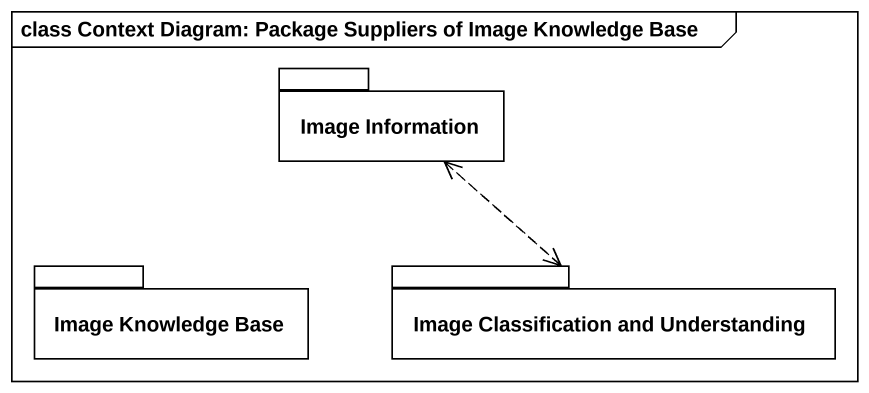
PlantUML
@startuml
mainframe class Context Diagram: Package Suppliers of Image Knowledge Base
package "Image Information" as Image_Information {
}
package "Image Knowledge Base" as Image_Knowledge_Base {
}
package "Image Classification and Understanding" as Image_Classification_and {
}
Image_Information ..> Image_Classification_and
Image_Classification_and .up.> Image_Information
@enduml
